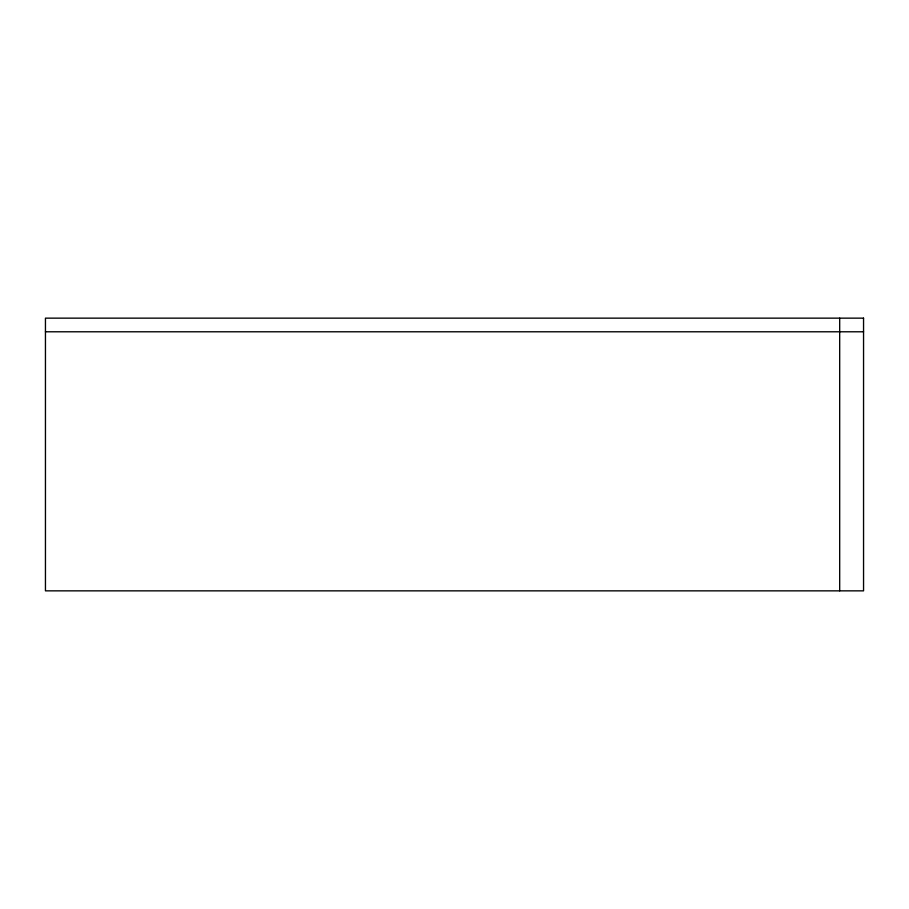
<?xml version="1.0" encoding="UTF-8"?>
<svg xmlns="http://www.w3.org/2000/svg" width="909" height="909" viewBox="0 0 909 909"><rect width="100%" height="100%" fill="white"/><g stroke="black" fill="none" stroke-linecap="round" stroke-linejoin="round"><path stroke-width="1.36" d="M45.45 331.785L863.55 331.785M839.689 318.15L839.689 590.85M863.55 318.15L45.45 318.15L45.45 590.85L863.55 590.85L863.55 318.15"/></g></svg>
